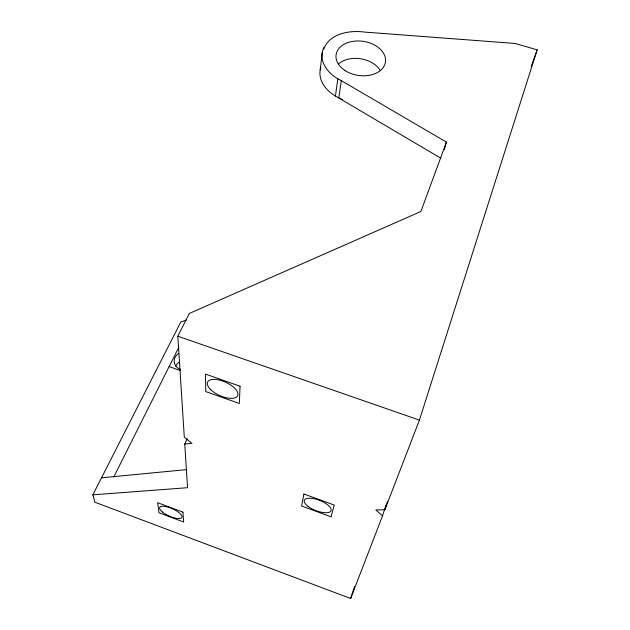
<?xml version="1.0" encoding="UTF-8"?>
<svg xmlns="http://www.w3.org/2000/svg" width="630" height="630" viewBox="0 0 630 630"><rect width="100%" height="100%" fill="white"/><g stroke="black" fill="none" stroke-linecap="round" stroke-linejoin="round"><path stroke-width="0.94" d="M320.197 69.954L322.253 52.542M323.812 49.116C329.262 33.485 349.815 30.012 364.447 32.075L515.072 43.454L537.162 49.849L419.415 420.115L384.883 509.725L375.819 509.946L382.528 515.836L350.666 598.5L94.862 502.197L92.838 494.834L180.779 322.024L186.346 320.056M440.835 158.201L335.428 96.028L337.83 78.797A38.973 26.909 8.5 0 1 324.041 47.179M337.83 78.797L341.295 80.64L338.822 97.855A38.217 26.767 8.5 0 0 342.429 99.438M444.308 149.483L446.418 142.096L341.295 80.64M384.883 509.725L387.529 501.48M382.528 515.836L386.032 504.953M350.666 598.5L354.58 586.459M531.263 66.363L537.162 49.849M446.418 142.096L420.903 211.483L189.331 313.441L177.817 336.2L184.299 437.141L191.977 443.323L184.748 444.063L187.551 487.699L92.838 494.834M184.748 444.063L187.204 438.787M113.707 477.138L178.818 347.272M101.501 477.8L186.37 469.641M177.817 336.2L419.415 420.115M169.139 366.581L180.196 370.471M180.66 369.495A10.781 9.3 -4.7 0 1 174.227 362.148A10.781 9.3 -4.7 0 1 178.526 353.509M175.683 366.132A10.616 9.214 -5 0 1 179.093 362.329M338.239 64.118A24.452 17.128 8.5 0 1 360.651 58.771A24.452 17.128 8.5 0 1 380.331 70.631M335.428 96.028A38.217 26.767 8.5 0 1 320.883 67.229M240.054 386.237L239.337 403.483L205.774 391.592L205.419 374.062L240.054 386.237M303.904 493.991L301.589 506.008L331.096 516.805L334.231 505.032L303.904 493.991M182.921 512.119L157.634 502.685L158.988 512.765L183.7 522.026L182.921 512.119M307.983 506.323A14.348 5.442 21.3 0 0 330.695 511.292A14.348 5.442 21.3 0 0 314.401 498.802A14.348 5.442 21.3 0 0 307.983 506.323M210.696 389.616A16.514 7.292 24.3 0 0 236.951 396.703A16.514 7.292 24.3 0 0 220.264 380.276A16.514 7.292 24.3 0 0 210.696 389.616M345.082 70.576A24.94 17.215 8.5 0 0 385.245 63.055A24.94 17.215 8.5 0 0 351.973 41.509A24.94 17.215 8.5 0 0 345.082 70.576M162.422 512.017A12.198 3.985 24 0 0 181.503 517.923A12.198 3.985 24 0 0 168.494 507.284A12.198 3.985 24 0 0 162.422 512.017"/></g></svg>
